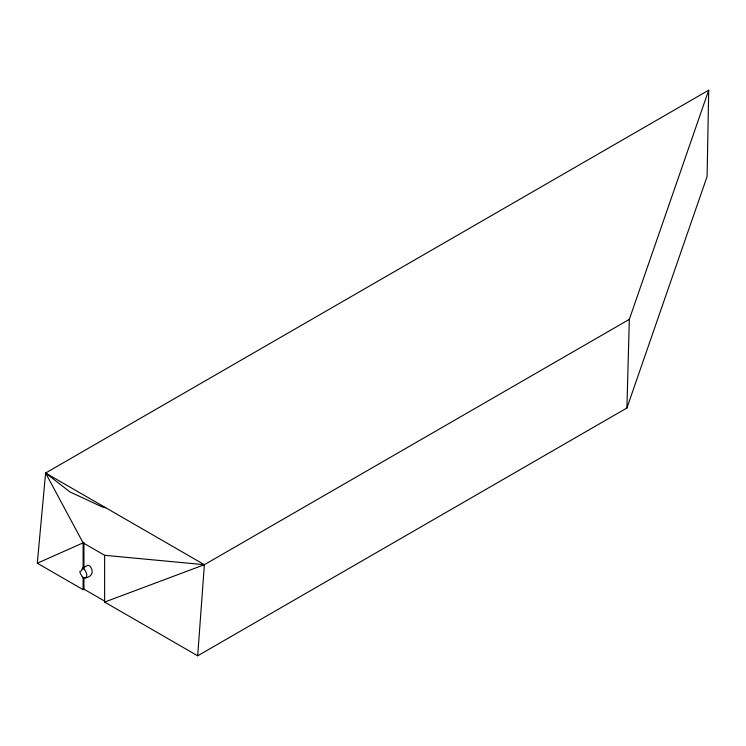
<?xml version="1.0" encoding="UTF-8"?>
<svg xmlns="http://www.w3.org/2000/svg" width="746" height="746" viewBox="0 0 746 746"><rect width="100%" height="100%" fill="white"/><g stroke="black" fill="none" stroke-linecap="round" stroke-linejoin="round"><path stroke-width="1.12" d="M708.7 90.191L707.096 176.504L626.92 407.987L197.681 655.809L104.627 602.078L104.627 555.294L83.104 542.864L45.599 473.029L708.7 90.191L629.326 319.363L626.92 407.987M197.681 655.809L204.385 564.703L629.326 319.363M104.496 601.024L83.944 589.163L83.104 589.657L37.3 563.211L45.599 473.029L204.385 564.703L104.627 602.078L105.475 601.593M82.386 568.359L81.491 570.746L79.85 571.501L80.195 573.124L82.75 577.618L85.501 577.936C92.868 576.434 93.809 571.026 89.874 566L87.869 565.188L82.386 568.359L84.391 569.17C85.613 571.641 88.578 575.614 85.501 577.936M37.3 563.211L83.104 542.864L83.104 569.114M104.627 555.294L204.385 564.703M105.764 507.765L101.792 506.73L69.984 491.94L45.599 473.029M83.944 542.379L83.944 568.629M83.944 577.758L83.944 589.163M83.104 577.096L83.104 589.657"/></g></svg>
